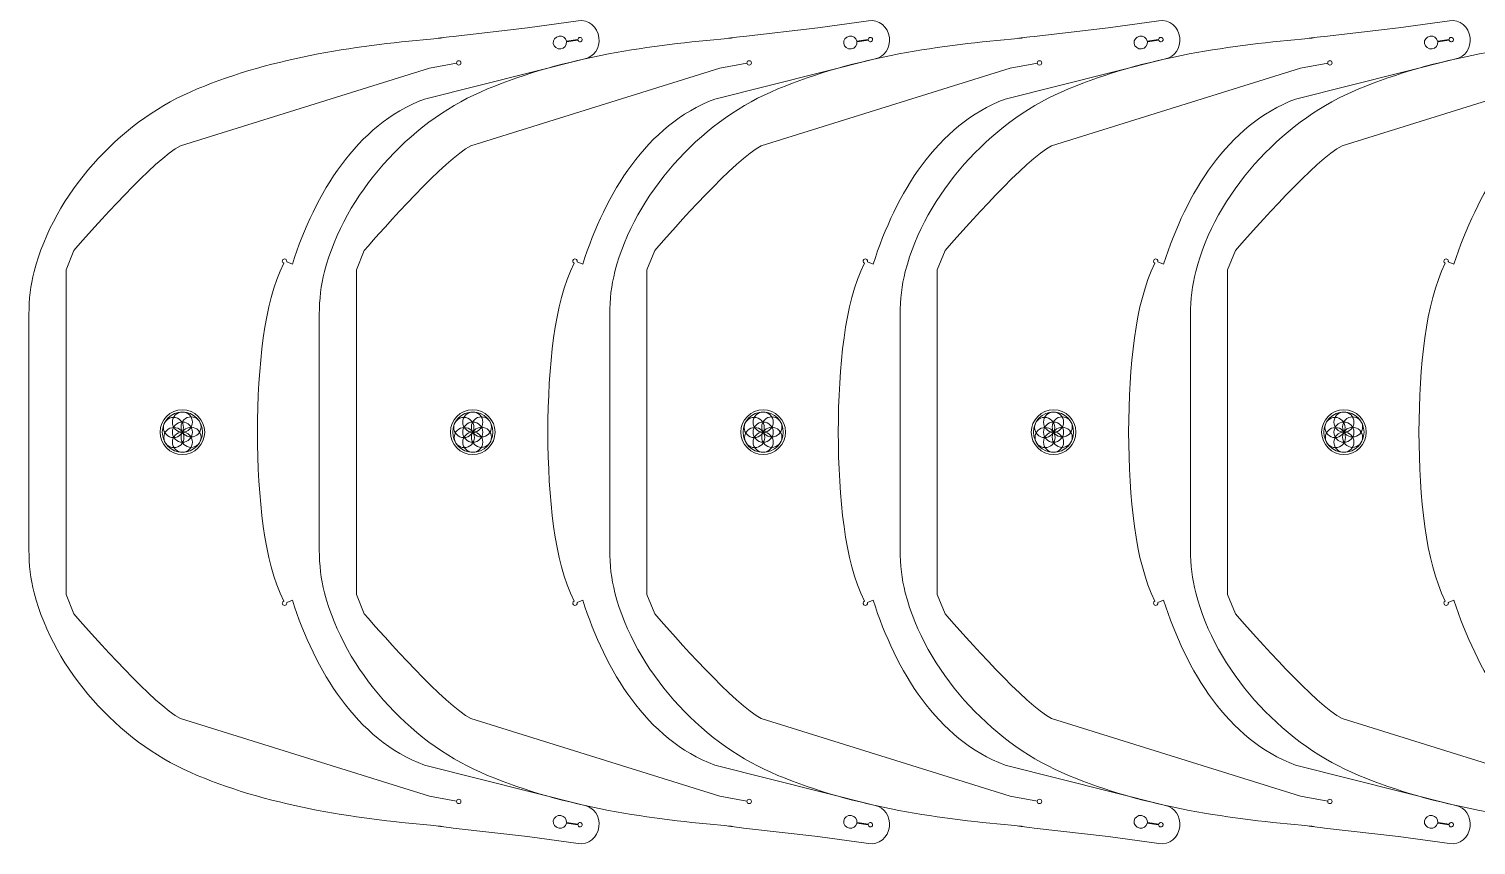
# Model space of a CAD drawing. Header units: millimetres. Extents: x 3608 to 4191, y 4453 to 4821.
# Drawn here: x 3607.9 to 3931.9, y 4452.7 to 4635.2 of the extents above; entities that cross this region are included whole.
import ezdxf

# ---------------------------------------------------------------- set-up
doc = ezdxf.new("R2010")
doc.units = ezdxf.units.MM
doc.header["$MEASUREMENT"] = 0
doc.layers.add('Capa 1', color=7, linetype='Continuous')

msp = doc.modelspace()

# ---------------------------------------------------------------- linework, layer by layer
at = {"layer": 'Capa 1', "color": 7, "lineweight": 9, "true_color": 0xffffff}
for points, knots in [([(3735.53, 4633.27), (3735.26, 4635.67), (3733.16, 4637.37), (3730.87, 4637.03), (3730.87, 4637.03), (3719.51, 4635.49), (3719.51, 4635.49), (3719.51, 4635.49), (3702.91, 4633.55), (3702.91, 4633.55), (3697.41, 4632.85), (3702.39, 4633.48), (3697.8, 4632.89), (3680.95, 4631.53), (3660.87, 4628.53), (3644, 4621.1), (3628.11, 4614.1), (3613.62, 4598.39), (3609.1, 4580.95), (3608.3, 4577.84), (3607.93, 4574.63), (3607.93, 4571.41), (3607.93, 4571.41), (3607.93, 4545.01), (3607.93, 4545.01), (3607.93, 4545.01), (3607.93, 4518.61), (3607.93, 4518.61), (3607.93, 4515.39), (3608.3, 4512.18), (3609.1, 4509.07), (3613.62, 4491.63), (3628.11, 4475.92), (3644, 4468.92), (3660.87, 4461.49), (3680.95, 4458.49), (3697.8, 4457.13), (3702.39, 4456.54), (3697.41, 4457.17), (3702.91, 4456.46), (3702.91, 4456.46), (3719.51, 4454.53), (3719.51, 4454.53), (3719.51, 4454.53), (3730.87, 4452.98), (3730.87, 4452.98), (3733.16, 4452.65), (3735.26, 4454.35), (3735.53, 4456.74)], [0, 0, 0, 0, 1, 1, 1, 2, 2, 2, 3, 3, 3, 4, 4, 4, 5, 5, 5, 6, 6, 6, 7, 7, 7, 8, 8, 8, 9, 9, 9, 10, 10, 10, 11, 11, 11, 12, 12, 12, 13, 13, 13, 14, 14, 14, 15, 15, 15, 16, 16, 16, 16]), ([(3800.53, 4633.27), (3800.26, 4635.67), (3798.16, 4637.37), (3795.87, 4637.03), (3795.87, 4637.03), (3784.51, 4635.49), (3784.51, 4635.49), (3784.51, 4635.49), (3767.91, 4633.55), (3767.91, 4633.55), (3762.41, 4632.85), (3767.39, 4633.48), (3762.8, 4632.89), (3745.95, 4631.53), (3725.87, 4628.53), (3709, 4621.1), (3693.11, 4614.1), (3678.62, 4598.39), (3674.1, 4580.95), (3673.3, 4577.84), (3672.93, 4574.63), (3672.93, 4571.41), (3672.93, 4571.41), (3672.93, 4545.01), (3672.93, 4545.01), (3672.93, 4545.01), (3672.93, 4518.61), (3672.93, 4518.61), (3672.93, 4515.39), (3673.3, 4512.18), (3674.1, 4509.07), (3678.62, 4491.63), (3693.11, 4475.92), (3709, 4468.92), (3725.87, 4461.49), (3745.95, 4458.49), (3762.8, 4457.13), (3767.39, 4456.54), (3762.41, 4457.17), (3767.91, 4456.46), (3767.91, 4456.46), (3784.51, 4454.53), (3784.51, 4454.53), (3784.51, 4454.53), (3795.87, 4452.98), (3795.87, 4452.98), (3798.16, 4452.65), (3800.26, 4454.35), (3800.53, 4456.74)], [0, 0, 0, 0, 1, 1, 1, 2, 2, 2, 3, 3, 3, 4, 4, 4, 5, 5, 5, 6, 6, 6, 7, 7, 7, 8, 8, 8, 9, 9, 9, 10, 10, 10, 11, 11, 11, 12, 12, 12, 13, 13, 13, 14, 14, 14, 15, 15, 15, 16, 16, 16, 16]), ([(3865.53, 4633.27), (3865.26, 4635.67), (3863.16, 4637.37), (3860.87, 4637.03), (3860.87, 4637.03), (3849.51, 4635.49), (3849.51, 4635.49), (3849.51, 4635.49), (3832.91, 4633.55), (3832.91, 4633.55), (3827.41, 4632.85), (3832.39, 4633.48), (3827.8, 4632.89), (3810.95, 4631.53), (3790.87, 4628.53), (3774, 4621.1), (3758.11, 4614.1), (3743.62, 4598.39), (3739.1, 4580.95), (3738.3, 4577.84), (3737.93, 4574.63), (3737.93, 4571.41), (3737.93, 4571.41), (3737.93, 4545.01), (3737.93, 4545.01), (3737.93, 4545.01), (3737.93, 4518.61), (3737.93, 4518.61), (3737.93, 4515.39), (3738.3, 4512.18), (3739.1, 4509.07), (3743.62, 4491.63), (3758.11, 4475.92), (3774, 4468.92), (3790.87, 4461.49), (3810.95, 4458.49), (3827.8, 4457.13), (3832.39, 4456.54), (3827.41, 4457.17), (3832.91, 4456.46), (3832.91, 4456.46), (3849.51, 4454.53), (3849.51, 4454.53), (3849.51, 4454.53), (3860.87, 4452.98), (3860.87, 4452.98), (3863.16, 4452.65), (3865.26, 4454.35), (3865.53, 4456.74)], [0, 0, 0, 0, 1, 1, 1, 2, 2, 2, 3, 3, 3, 4, 4, 4, 5, 5, 5, 6, 6, 6, 7, 7, 7, 8, 8, 8, 9, 9, 9, 10, 10, 10, 11, 11, 11, 12, 12, 12, 13, 13, 13, 14, 14, 14, 15, 15, 15, 16, 16, 16, 16]), ([(3930.53, 4633.27), (3930.26, 4635.67), (3928.16, 4637.37), (3925.87, 4637.03), (3925.87, 4637.03), (3914.51, 4635.49), (3914.51, 4635.49), (3914.51, 4635.49), (3897.91, 4633.55), (3897.91, 4633.55), (3892.41, 4632.85), (3897.39, 4633.48), (3892.8, 4632.89), (3875.95, 4631.53), (3855.87, 4628.53), (3839, 4621.1), (3823.11, 4614.1), (3808.62, 4598.39), (3804.1, 4580.95), (3803.3, 4577.84), (3802.93, 4574.63), (3802.93, 4571.41), (3802.93, 4571.41), (3802.93, 4545.01), (3802.93, 4545.01), (3802.93, 4545.01), (3802.93, 4518.61), (3802.93, 4518.61), (3802.93, 4515.39), (3803.3, 4512.18), (3804.1, 4509.07), (3808.62, 4491.63), (3823.11, 4475.92), (3839, 4468.92), (3855.87, 4461.49), (3875.95, 4458.49), (3892.8, 4457.13), (3897.39, 4456.54), (3892.41, 4457.17), (3897.91, 4456.46), (3897.91, 4456.46), (3914.51, 4454.53), (3914.51, 4454.53), (3914.51, 4454.53), (3925.87, 4452.98), (3925.87, 4452.98), (3928.16, 4452.65), (3930.26, 4454.35), (3930.53, 4456.74)], [0, 0, 0, 0, 1, 1, 1, 2, 2, 2, 3, 3, 3, 4, 4, 4, 5, 5, 5, 6, 6, 6, 7, 7, 7, 8, 8, 8, 9, 9, 9, 10, 10, 10, 11, 11, 11, 12, 12, 12, 13, 13, 13, 14, 14, 14, 15, 15, 15, 16, 16, 16, 16]), ([(3995.53, 4633.27), (3995.26, 4635.67), (3993.16, 4637.37), (3990.87, 4637.03), (3990.87, 4637.03), (3979.51, 4635.49), (3979.51, 4635.49), (3979.51, 4635.49), (3962.91, 4633.55), (3962.91, 4633.55), (3957.41, 4632.85), (3962.39, 4633.48), (3957.8, 4632.89), (3940.95, 4631.53), (3920.87, 4628.53), (3904, 4621.1), (3888.11, 4614.1), (3873.62, 4598.39), (3869.1, 4580.95), (3868.3, 4577.84), (3867.93, 4574.63), (3867.93, 4571.41), (3867.93, 4571.41), (3867.93, 4545.01), (3867.93, 4545.01), (3867.93, 4545.01), (3867.93, 4518.61), (3867.93, 4518.61), (3867.93, 4515.39), (3868.3, 4512.18), (3869.1, 4509.07), (3873.62, 4491.63), (3888.11, 4475.92), (3904, 4468.92), (3920.87, 4461.49), (3940.95, 4458.49), (3957.8, 4457.13), (3962.39, 4456.54), (3957.41, 4457.17), (3962.91, 4456.46), (3962.91, 4456.46), (3979.51, 4454.53), (3979.51, 4454.53), (3979.51, 4454.53), (3990.87, 4452.98), (3990.87, 4452.98), (3993.16, 4452.65), (3995.26, 4454.35), (3995.53, 4456.74)], [0, 0, 0, 0, 1, 1, 1, 2, 2, 2, 3, 3, 3, 4, 4, 4, 5, 5, 5, 6, 6, 6, 7, 7, 7, 8, 8, 8, 9, 9, 9, 10, 10, 10, 11, 11, 11, 12, 12, 12, 13, 13, 13, 14, 14, 14, 15, 15, 15, 16, 16, 16, 16]), ([(3735.53, 4633.27), (3735.77, 4630.98), (3734.37, 4628.87), (3732.36, 4628.51), (3732.36, 4628.51), (3732.36, 4628.51), (3732.36, 4628.51), (3732.36, 4628.51), (3696.44, 4619.52), (3696.44, 4619.52), (3681.11, 4613.63), (3672.08, 4598.51), (3666.89, 4582.61), (3666.89, 4582.61), (3665.63, 4583.09), (3665.63, 4583.09), (3665.64, 4583.14), (3665.65, 4583.2), (3665.65, 4583.25), (3665.65, 4583.53), (3665.43, 4583.75), (3665.15, 4583.75), (3664.88, 4583.75), (3664.65, 4583.53), (3664.65, 4583.25), (3664.65, 4583.05), (3664.77, 4582.87), (3664.95, 4582.79), (3664.95, 4582.79), (3664.95, 4582.79), (3664.95, 4582.79), (3660.46, 4573.72), (3659.2, 4559.94), (3659.07, 4545.01), (3659.07, 4545.01), (3659.07, 4545.01), (3659.07, 4545.01), (3659.2, 4530.07), (3660.46, 4516.3), (3664.95, 4507.22), (3664.95, 4507.22), (3664.95, 4507.22), (3664.95, 4507.22), (3664.77, 4507.15), (3664.65, 4506.97), (3664.65, 4506.77), (3664.65, 4506.49), (3664.88, 4506.27), (3665.15, 4506.27), (3665.43, 4506.27), (3665.65, 4506.49), (3665.65, 4506.77), (3665.65, 4506.82), (3665.64, 4506.88), (3665.63, 4506.93), (3665.63, 4506.93), (3666.89, 4507.41), (3666.89, 4507.41), (3672.08, 4491.51), (3681.11, 4476.39), (3696.44, 4470.5), (3696.44, 4470.5), (3732.36, 4461.51), (3732.36, 4461.51), (3732.36, 4461.51), (3732.36, 4461.51), (3732.36, 4461.51), (3734.37, 4461.15), (3735.77, 4459.04), (3735.53, 4456.74)], [0, 0, 0, 0, 1, 1, 1, 2, 2, 2, 3, 3, 3, 4, 4, 4, 5, 5, 5, 6, 6, 6, 7, 7, 7, 8, 8, 8, 9, 9, 9, 10, 10, 10, 11, 11, 11, 12, 12, 12, 13, 13, 13, 14, 14, 14, 15, 15, 15, 16, 16, 16, 17, 17, 17, 18, 18, 18, 19, 19, 19, 20, 20, 20, 21, 21, 21, 22, 22, 22, 23, 23, 23, 23]), ([(3800.53, 4633.27), (3800.77, 4630.98), (3799.37, 4628.87), (3797.36, 4628.51), (3797.36, 4628.51), (3797.36, 4628.51), (3797.36, 4628.51), (3797.36, 4628.51), (3761.44, 4619.52), (3761.44, 4619.52), (3746.11, 4613.63), (3737.08, 4598.51), (3731.89, 4582.61), (3731.89, 4582.61), (3730.63, 4583.09), (3730.63, 4583.09), (3730.64, 4583.14), (3730.65, 4583.2), (3730.65, 4583.25), (3730.65, 4583.53), (3730.43, 4583.75), (3730.15, 4583.75), (3729.88, 4583.75), (3729.65, 4583.53), (3729.65, 4583.25), (3729.65, 4583.05), (3729.77, 4582.87), (3729.95, 4582.79), (3729.95, 4582.79), (3729.95, 4582.79), (3729.95, 4582.79), (3725.46, 4573.72), (3724.2, 4559.94), (3724.07, 4545.01), (3724.07, 4545.01), (3724.07, 4545.01), (3724.07, 4545.01), (3724.2, 4530.07), (3725.46, 4516.3), (3729.95, 4507.22), (3729.95, 4507.22), (3729.95, 4507.22), (3729.95, 4507.22), (3729.77, 4507.15), (3729.65, 4506.97), (3729.65, 4506.77), (3729.65, 4506.49), (3729.88, 4506.27), (3730.15, 4506.27), (3730.43, 4506.27), (3730.65, 4506.49), (3730.65, 4506.77), (3730.65, 4506.82), (3730.64, 4506.88), (3730.63, 4506.93), (3730.63, 4506.93), (3731.89, 4507.41), (3731.89, 4507.41), (3737.08, 4491.51), (3746.11, 4476.39), (3761.44, 4470.5), (3761.44, 4470.5), (3797.36, 4461.51), (3797.36, 4461.51), (3797.36, 4461.51), (3797.36, 4461.51), (3797.36, 4461.51), (3799.37, 4461.15), (3800.77, 4459.04), (3800.53, 4456.74)], [0, 0, 0, 0, 1, 1, 1, 2, 2, 2, 3, 3, 3, 4, 4, 4, 5, 5, 5, 6, 6, 6, 7, 7, 7, 8, 8, 8, 9, 9, 9, 10, 10, 10, 11, 11, 11, 12, 12, 12, 13, 13, 13, 14, 14, 14, 15, 15, 15, 16, 16, 16, 17, 17, 17, 18, 18, 18, 19, 19, 19, 20, 20, 20, 21, 21, 21, 22, 22, 22, 23, 23, 23, 23]), ([(3730.83, 4632.67), (3730.9, 4632.45), (3731.13, 4632.31), (3731.37, 4632.35), (3731.64, 4632.39), (3731.83, 4632.64), (3731.79, 4632.9), (3731.76, 4633.17), (3731.5, 4633.35), (3731.23, 4633.32), (3730.99, 4633.28), (3730.82, 4633.09), (3730.8, 4632.86), (3730.8, 4632.86), (3730.8, 4632.86), (3730.8, 4632.86), (3730.8, 4632.86), (3728.26, 4632.5), (3728.26, 4632.5), (3728.26, 4632.5), (3728.25, 4632.5), (3728.25, 4632.5), (3728.09, 4633.22), (3727.36, 4633.71), (3726.58, 4633.6), (3725.76, 4633.48), (3725.19, 4632.75), (3725.3, 4631.97), (3725.42, 4631.19), (3726.18, 4630.65), (3727, 4630.76), (3727.79, 4630.87), (3728.35, 4631.56), (3728.28, 4632.31), (3728.28, 4632.31), (3728.29, 4632.31), (3728.29, 4632.31), (3728.29, 4632.31), (3730.83, 4632.67), (3730.83, 4632.67)], [0, 0, 0, 0, 1, 1, 1, 2, 2, 2, 3, 3, 3, 4, 4, 4, 5, 5, 5, 6, 6, 6, 7, 7, 7, 8, 8, 8, 9, 9, 9, 10, 10, 10, 11, 11, 11, 12, 12, 12, 13, 13, 13, 13]), ([(3865.53, 4633.27), (3865.77, 4630.98), (3864.37, 4628.87), (3862.36, 4628.51), (3862.36, 4628.51), (3862.36, 4628.51), (3862.36, 4628.51), (3862.36, 4628.51), (3826.44, 4619.52), (3826.44, 4619.52), (3811.11, 4613.63), (3802.08, 4598.51), (3796.89, 4582.61), (3796.89, 4582.61), (3795.63, 4583.09), (3795.63, 4583.09), (3795.64, 4583.14), (3795.65, 4583.2), (3795.65, 4583.25), (3795.65, 4583.53), (3795.43, 4583.75), (3795.15, 4583.75), (3794.88, 4583.75), (3794.65, 4583.53), (3794.65, 4583.25), (3794.65, 4583.05), (3794.77, 4582.87), (3794.95, 4582.79), (3794.95, 4582.79), (3794.95, 4582.79), (3794.95, 4582.79), (3790.46, 4573.72), (3789.2, 4559.94), (3789.07, 4545.01), (3789.07, 4545.01), (3789.07, 4545.01), (3789.07, 4545.01), (3789.2, 4530.07), (3790.46, 4516.3), (3794.95, 4507.22), (3794.95, 4507.22), (3794.95, 4507.22), (3794.95, 4507.22), (3794.77, 4507.15), (3794.65, 4506.97), (3794.65, 4506.77), (3794.65, 4506.49), (3794.88, 4506.27), (3795.15, 4506.27), (3795.43, 4506.27), (3795.65, 4506.49), (3795.65, 4506.77), (3795.65, 4506.82), (3795.64, 4506.88), (3795.63, 4506.93), (3795.63, 4506.93), (3796.89, 4507.41), (3796.89, 4507.41), (3802.08, 4491.51), (3811.11, 4476.39), (3826.44, 4470.5), (3826.44, 4470.5), (3862.36, 4461.51), (3862.36, 4461.51), (3862.36, 4461.51), (3862.36, 4461.51), (3862.36, 4461.51), (3864.37, 4461.15), (3865.77, 4459.04), (3865.53, 4456.74)], [0, 0, 0, 0, 1, 1, 1, 2, 2, 2, 3, 3, 3, 4, 4, 4, 5, 5, 5, 6, 6, 6, 7, 7, 7, 8, 8, 8, 9, 9, 9, 10, 10, 10, 11, 11, 11, 12, 12, 12, 13, 13, 13, 14, 14, 14, 15, 15, 15, 16, 16, 16, 17, 17, 17, 18, 18, 18, 19, 19, 19, 20, 20, 20, 21, 21, 21, 22, 22, 22, 23, 23, 23, 23]), ([(3795.83, 4632.67), (3795.9, 4632.45), (3796.13, 4632.31), (3796.37, 4632.35), (3796.64, 4632.39), (3796.83, 4632.64), (3796.79, 4632.9), (3796.76, 4633.17), (3796.5, 4633.35), (3796.23, 4633.32), (3795.99, 4633.28), (3795.82, 4633.09), (3795.8, 4632.86), (3795.8, 4632.86), (3795.8, 4632.86), (3795.8, 4632.86), (3795.8, 4632.86), (3793.26, 4632.5), (3793.26, 4632.5), (3793.26, 4632.5), (3793.25, 4632.5), (3793.25, 4632.5), (3793.09, 4633.22), (3792.36, 4633.71), (3791.58, 4633.6), (3790.76, 4633.48), (3790.19, 4632.75), (3790.3, 4631.97), (3790.42, 4631.19), (3791.18, 4630.65), (3792, 4630.76), (3792.79, 4630.87), (3793.35, 4631.56), (3793.28, 4632.31), (3793.28, 4632.31), (3793.29, 4632.31), (3793.29, 4632.31), (3793.29, 4632.31), (3795.83, 4632.67), (3795.83, 4632.67)], [0, 0, 0, 0, 1, 1, 1, 2, 2, 2, 3, 3, 3, 4, 4, 4, 5, 5, 5, 6, 6, 6, 7, 7, 7, 8, 8, 8, 9, 9, 9, 10, 10, 10, 11, 11, 11, 12, 12, 12, 13, 13, 13, 13]), ([(3930.53, 4633.27), (3930.77, 4630.98), (3929.37, 4628.87), (3927.36, 4628.51), (3927.36, 4628.51), (3927.36, 4628.51), (3927.36, 4628.51), (3927.36, 4628.51), (3891.44, 4619.52), (3891.44, 4619.52), (3876.11, 4613.63), (3867.08, 4598.51), (3861.89, 4582.61), (3861.89, 4582.61), (3860.63, 4583.09), (3860.63, 4583.09), (3860.64, 4583.14), (3860.65, 4583.2), (3860.65, 4583.25), (3860.65, 4583.53), (3860.43, 4583.75), (3860.15, 4583.75), (3859.88, 4583.75), (3859.65, 4583.53), (3859.65, 4583.25), (3859.65, 4583.05), (3859.77, 4582.87), (3859.95, 4582.79), (3859.95, 4582.79), (3859.95, 4582.79), (3859.95, 4582.79), (3855.46, 4573.72), (3854.2, 4559.94), (3854.07, 4545.01), (3854.07, 4545.01), (3854.07, 4545.01), (3854.07, 4545.01), (3854.2, 4530.07), (3855.46, 4516.3), (3859.95, 4507.22), (3859.95, 4507.22), (3859.95, 4507.22), (3859.95, 4507.22), (3859.77, 4507.15), (3859.65, 4506.97), (3859.65, 4506.77), (3859.65, 4506.49), (3859.88, 4506.27), (3860.15, 4506.27), (3860.43, 4506.27), (3860.65, 4506.49), (3860.65, 4506.77), (3860.65, 4506.82), (3860.64, 4506.88), (3860.63, 4506.93), (3860.63, 4506.93), (3861.89, 4507.41), (3861.89, 4507.41), (3867.08, 4491.51), (3876.11, 4476.39), (3891.44, 4470.5), (3891.44, 4470.5), (3927.36, 4461.51), (3927.36, 4461.51), (3927.36, 4461.51), (3927.36, 4461.51), (3927.36, 4461.51), (3929.37, 4461.15), (3930.77, 4459.04), (3930.53, 4456.74)], [0, 0, 0, 0, 1, 1, 1, 2, 2, 2, 3, 3, 3, 4, 4, 4, 5, 5, 5, 6, 6, 6, 7, 7, 7, 8, 8, 8, 9, 9, 9, 10, 10, 10, 11, 11, 11, 12, 12, 12, 13, 13, 13, 14, 14, 14, 15, 15, 15, 16, 16, 16, 17, 17, 17, 18, 18, 18, 19, 19, 19, 20, 20, 20, 21, 21, 21, 22, 22, 22, 23, 23, 23, 23]), ([(3860.83, 4632.67), (3860.9, 4632.45), (3861.13, 4632.31), (3861.37, 4632.35), (3861.64, 4632.39), (3861.83, 4632.64), (3861.79, 4632.9), (3861.76, 4633.17), (3861.5, 4633.35), (3861.23, 4633.32), (3860.99, 4633.28), (3860.82, 4633.09), (3860.8, 4632.86), (3860.8, 4632.86), (3860.8, 4632.86), (3860.8, 4632.86), (3860.8, 4632.86), (3858.26, 4632.5), (3858.26, 4632.5), (3858.26, 4632.5), (3858.25, 4632.5), (3858.25, 4632.5), (3858.09, 4633.22), (3857.36, 4633.71), (3856.58, 4633.6), (3855.76, 4633.48), (3855.19, 4632.75), (3855.3, 4631.97), (3855.42, 4631.19), (3856.18, 4630.65), (3857, 4630.76), (3857.79, 4630.87), (3858.35, 4631.56), (3858.28, 4632.31), (3858.28, 4632.31), (3858.29, 4632.31), (3858.29, 4632.31), (3858.29, 4632.31), (3860.83, 4632.67), (3860.83, 4632.67)], [0, 0, 0, 0, 1, 1, 1, 2, 2, 2, 3, 3, 3, 4, 4, 4, 5, 5, 5, 6, 6, 6, 7, 7, 7, 8, 8, 8, 9, 9, 9, 10, 10, 10, 11, 11, 11, 12, 12, 12, 13, 13, 13, 13]), ([(3995.53, 4633.27), (3995.77, 4630.98), (3994.37, 4628.87), (3992.36, 4628.51), (3992.36, 4628.51), (3992.36, 4628.51), (3992.36, 4628.51), (3992.36, 4628.51), (3956.44, 4619.52), (3956.44, 4619.52), (3941.11, 4613.63), (3932.08, 4598.51), (3926.89, 4582.61), (3926.89, 4582.61), (3925.63, 4583.09), (3925.63, 4583.09), (3925.64, 4583.14), (3925.65, 4583.2), (3925.65, 4583.25), (3925.65, 4583.53), (3925.43, 4583.75), (3925.15, 4583.75), (3924.88, 4583.75), (3924.65, 4583.53), (3924.65, 4583.25), (3924.65, 4583.05), (3924.77, 4582.87), (3924.95, 4582.79), (3924.95, 4582.79), (3924.95, 4582.79), (3924.95, 4582.79), (3920.46, 4573.72), (3919.2, 4559.94), (3919.07, 4545.01), (3919.07, 4545.01), (3919.07, 4545.01), (3919.07, 4545.01), (3919.2, 4530.07), (3920.46, 4516.3), (3924.95, 4507.22), (3924.95, 4507.22), (3924.95, 4507.22), (3924.95, 4507.22), (3924.77, 4507.15), (3924.65, 4506.97), (3924.65, 4506.77), (3924.65, 4506.49), (3924.88, 4506.27), (3925.15, 4506.27), (3925.43, 4506.27), (3925.65, 4506.49), (3925.65, 4506.77), (3925.65, 4506.82), (3925.64, 4506.88), (3925.63, 4506.93), (3925.63, 4506.93), (3926.89, 4507.41), (3926.89, 4507.41), (3932.08, 4491.51), (3941.11, 4476.39), (3956.44, 4470.5), (3956.44, 4470.5), (3992.36, 4461.51), (3992.36, 4461.51), (3992.36, 4461.51), (3992.36, 4461.51), (3992.36, 4461.51), (3994.37, 4461.15), (3995.77, 4459.04), (3995.53, 4456.74)], [0, 0, 0, 0, 1, 1, 1, 2, 2, 2, 3, 3, 3, 4, 4, 4, 5, 5, 5, 6, 6, 6, 7, 7, 7, 8, 8, 8, 9, 9, 9, 10, 10, 10, 11, 11, 11, 12, 12, 12, 13, 13, 13, 14, 14, 14, 15, 15, 15, 16, 16, 16, 17, 17, 17, 18, 18, 18, 19, 19, 19, 20, 20, 20, 21, 21, 21, 22, 22, 22, 23, 23, 23, 23]), ([(3925.83, 4632.67), (3925.9, 4632.45), (3926.13, 4632.31), (3926.37, 4632.35), (3926.64, 4632.39), (3926.83, 4632.64), (3926.79, 4632.9), (3926.76, 4633.17), (3926.5, 4633.35), (3926.23, 4633.32), (3925.99, 4633.28), (3925.82, 4633.09), (3925.8, 4632.86), (3925.8, 4632.86), (3925.8, 4632.86), (3925.8, 4632.86), (3925.8, 4632.86), (3923.26, 4632.5), (3923.26, 4632.5), (3923.26, 4632.5), (3923.25, 4632.5), (3923.25, 4632.5), (3923.09, 4633.22), (3922.36, 4633.71), (3921.58, 4633.6), (3920.76, 4633.48), (3920.19, 4632.75), (3920.3, 4631.97), (3920.42, 4631.19), (3921.18, 4630.65), (3922, 4630.76), (3922.79, 4630.87), (3923.35, 4631.56), (3923.28, 4632.31), (3923.28, 4632.31), (3923.29, 4632.31), (3923.29, 4632.31), (3923.29, 4632.31), (3925.83, 4632.67), (3925.83, 4632.67)], [0, 0, 0, 0, 1, 1, 1, 2, 2, 2, 3, 3, 3, 4, 4, 4, 5, 5, 5, 6, 6, 6, 7, 7, 7, 8, 8, 8, 9, 9, 9, 10, 10, 10, 11, 11, 11, 12, 12, 12, 13, 13, 13, 13]), ([(3704.14, 4628.11), (3704.42, 4628.11), (3704.64, 4627.89), (3704.64, 4627.61), (3704.64, 4627.34), (3704.42, 4627.11), (3704.14, 4627.11), (3703.86, 4627.11), (3703.64, 4627.34), (3703.64, 4627.61), (3703.64, 4627.89), (3703.86, 4628.11), (3704.14, 4628.11)], [0, 0, 0, 0, 1, 1, 1, 2, 2, 2, 3, 3, 3, 4, 4, 4, 4]), ([(3769.14, 4628.11), (3769.42, 4628.11), (3769.64, 4627.89), (3769.64, 4627.61), (3769.64, 4627.34), (3769.42, 4627.11), (3769.14, 4627.11), (3768.86, 4627.11), (3768.64, 4627.34), (3768.64, 4627.61), (3768.64, 4627.89), (3768.86, 4628.11), (3769.14, 4628.11)], [0, 0, 0, 0, 1, 1, 1, 2, 2, 2, 3, 3, 3, 4, 4, 4, 4]), ([(3834.14, 4628.11), (3834.42, 4628.11), (3834.64, 4627.89), (3834.64, 4627.61), (3834.64, 4627.34), (3834.42, 4627.11), (3834.14, 4627.11), (3833.86, 4627.11), (3833.64, 4627.34), (3833.64, 4627.61), (3833.64, 4627.89), (3833.86, 4628.11), (3834.14, 4628.11)], [0, 0, 0, 0, 1, 1, 1, 2, 2, 2, 3, 3, 3, 4, 4, 4, 4]), ([(3899.14, 4628.11), (3899.42, 4628.11), (3899.64, 4627.89), (3899.64, 4627.61), (3899.64, 4627.34), (3899.42, 4627.11), (3899.14, 4627.11), (3898.86, 4627.11), (3898.64, 4627.34), (3898.64, 4627.61), (3898.64, 4627.89), (3898.86, 4628.11), (3899.14, 4628.11)], [0, 0, 0, 0, 1, 1, 1, 2, 2, 2, 3, 3, 3, 4, 4, 4, 4]), ([(3704.14, 4461.91), (3704.42, 4461.91), (3704.64, 4462.13), (3704.64, 4462.41), (3704.64, 4462.68), (3704.42, 4462.91), (3704.14, 4462.91), (3703.86, 4462.91), (3703.64, 4462.68), (3703.64, 4462.41), (3703.64, 4462.13), (3703.86, 4461.91), (3704.14, 4461.91)], [0, 0, 0, 0, 1, 1, 1, 2, 2, 2, 3, 3, 3, 4, 4, 4, 4]), ([(3769.14, 4461.91), (3769.42, 4461.91), (3769.64, 4462.13), (3769.64, 4462.41), (3769.64, 4462.68), (3769.42, 4462.91), (3769.14, 4462.91), (3768.86, 4462.91), (3768.64, 4462.68), (3768.64, 4462.41), (3768.64, 4462.13), (3768.86, 4461.91), (3769.14, 4461.91)], [0, 0, 0, 0, 1, 1, 1, 2, 2, 2, 3, 3, 3, 4, 4, 4, 4]), ([(3834.14, 4461.91), (3834.42, 4461.91), (3834.64, 4462.13), (3834.64, 4462.41), (3834.64, 4462.68), (3834.42, 4462.91), (3834.14, 4462.91), (3833.86, 4462.91), (3833.64, 4462.68), (3833.64, 4462.41), (3833.64, 4462.13), (3833.86, 4461.91), (3834.14, 4461.91)], [0, 0, 0, 0, 1, 1, 1, 2, 2, 2, 3, 3, 3, 4, 4, 4, 4]), ([(3899.14, 4461.91), (3899.42, 4461.91), (3899.64, 4462.13), (3899.64, 4462.41), (3899.64, 4462.68), (3899.42, 4462.91), (3899.14, 4462.91), (3898.86, 4462.91), (3898.64, 4462.68), (3898.64, 4462.41), (3898.64, 4462.13), (3898.86, 4461.91), (3899.14, 4461.91)], [0, 0, 0, 0, 1, 1, 1, 2, 2, 2, 3, 3, 3, 4, 4, 4, 4]), ([(3730.83, 4457.35), (3730.9, 4457.57), (3731.13, 4457.71), (3731.37, 4457.67), (3731.64, 4457.63), (3731.83, 4457.38), (3731.79, 4457.12), (3731.76, 4456.85), (3731.5, 4456.66), (3731.23, 4456.7), (3730.99, 4456.74), (3730.82, 4456.93), (3730.8, 4457.16), (3730.8, 4457.16), (3730.8, 4457.16), (3730.8, 4457.16), (3730.8, 4457.16), (3728.26, 4457.52), (3728.26, 4457.52), (3728.26, 4457.52), (3728.25, 4457.52), (3728.25, 4457.52), (3728.09, 4456.8), (3727.36, 4456.31), (3726.58, 4456.42), (3725.76, 4456.54), (3725.19, 4457.27), (3725.3, 4458.05), (3725.42, 4458.83), (3726.18, 4459.37), (3727, 4459.26), (3727.79, 4459.14), (3728.35, 4458.46), (3728.28, 4457.71), (3728.28, 4457.71), (3728.29, 4457.71), (3728.29, 4457.71), (3728.29, 4457.71), (3730.83, 4457.35), (3730.83, 4457.35)], [0, 0, 0, 0, 1, 1, 1, 2, 2, 2, 3, 3, 3, 4, 4, 4, 5, 5, 5, 6, 6, 6, 7, 7, 7, 8, 8, 8, 9, 9, 9, 10, 10, 10, 11, 11, 11, 12, 12, 12, 13, 13, 13, 13]), ([(3795.83, 4457.35), (3795.9, 4457.57), (3796.13, 4457.71), (3796.37, 4457.67), (3796.64, 4457.63), (3796.83, 4457.38), (3796.79, 4457.12), (3796.76, 4456.85), (3796.5, 4456.66), (3796.23, 4456.7), (3795.99, 4456.74), (3795.82, 4456.93), (3795.8, 4457.16), (3795.8, 4457.16), (3795.8, 4457.16), (3795.8, 4457.16), (3795.8, 4457.16), (3793.26, 4457.52), (3793.26, 4457.52), (3793.26, 4457.52), (3793.25, 4457.52), (3793.25, 4457.52), (3793.09, 4456.8), (3792.36, 4456.31), (3791.58, 4456.42), (3790.76, 4456.54), (3790.19, 4457.27), (3790.3, 4458.05), (3790.42, 4458.83), (3791.18, 4459.37), (3792, 4459.26), (3792.79, 4459.14), (3793.35, 4458.46), (3793.28, 4457.71), (3793.28, 4457.71), (3793.29, 4457.71), (3793.29, 4457.71), (3793.29, 4457.71), (3795.83, 4457.35), (3795.83, 4457.35)], [0, 0, 0, 0, 1, 1, 1, 2, 2, 2, 3, 3, 3, 4, 4, 4, 5, 5, 5, 6, 6, 6, 7, 7, 7, 8, 8, 8, 9, 9, 9, 10, 10, 10, 11, 11, 11, 12, 12, 12, 13, 13, 13, 13]), ([(3860.83, 4457.35), (3860.9, 4457.57), (3861.13, 4457.71), (3861.37, 4457.67), (3861.64, 4457.63), (3861.83, 4457.38), (3861.79, 4457.12), (3861.76, 4456.85), (3861.5, 4456.66), (3861.23, 4456.7), (3860.99, 4456.74), (3860.82, 4456.93), (3860.8, 4457.16), (3860.8, 4457.16), (3860.8, 4457.16), (3860.8, 4457.16), (3860.8, 4457.16), (3858.26, 4457.52), (3858.26, 4457.52), (3858.26, 4457.52), (3858.25, 4457.52), (3858.25, 4457.52), (3858.09, 4456.8), (3857.36, 4456.31), (3856.58, 4456.42), (3855.76, 4456.54), (3855.19, 4457.27), (3855.3, 4458.05), (3855.42, 4458.83), (3856.18, 4459.37), (3857, 4459.26), (3857.79, 4459.14), (3858.35, 4458.46), (3858.28, 4457.71), (3858.28, 4457.71), (3858.29, 4457.71), (3858.29, 4457.71), (3858.29, 4457.71), (3860.83, 4457.35), (3860.83, 4457.35)], [0, 0, 0, 0, 1, 1, 1, 2, 2, 2, 3, 3, 3, 4, 4, 4, 5, 5, 5, 6, 6, 6, 7, 7, 7, 8, 8, 8, 9, 9, 9, 10, 10, 10, 11, 11, 11, 12, 12, 12, 13, 13, 13, 13]), ([(3925.83, 4457.35), (3925.9, 4457.57), (3926.13, 4457.71), (3926.37, 4457.67), (3926.64, 4457.63), (3926.83, 4457.38), (3926.79, 4457.12), (3926.76, 4456.85), (3926.5, 4456.66), (3926.23, 4456.7), (3925.99, 4456.74), (3925.82, 4456.93), (3925.8, 4457.16), (3925.8, 4457.16), (3925.8, 4457.16), (3925.8, 4457.16), (3925.8, 4457.16), (3923.26, 4457.52), (3923.26, 4457.52), (3923.26, 4457.52), (3923.25, 4457.52), (3923.25, 4457.52), (3923.09, 4456.8), (3922.36, 4456.31), (3921.58, 4456.42), (3920.76, 4456.54), (3920.19, 4457.27), (3920.3, 4458.05), (3920.42, 4458.83), (3921.18, 4459.37), (3922, 4459.26), (3922.79, 4459.14), (3923.35, 4458.46), (3923.28, 4457.71), (3923.28, 4457.71), (3923.29, 4457.71), (3923.29, 4457.71), (3923.29, 4457.71), (3925.83, 4457.35), (3925.83, 4457.35)], [0, 0, 0, 0, 1, 1, 1, 2, 2, 2, 3, 3, 3, 4, 4, 4, 5, 5, 5, 6, 6, 6, 7, 7, 7, 8, 8, 8, 9, 9, 9, 10, 10, 10, 11, 11, 11, 12, 12, 12, 13, 13, 13, 13])]:
    msp.add_open_spline(points, degree=3, knots=knots, dxfattribs=at)
at = {"layer": 'Capa 1', "color": 9, "lineweight": 9, "true_color": 0xc8c8c8}
for points in [[(3703.65, 4627.52), (3703.65, 4627.52), (3697.59, 4626.43), (3697.59, 4626.43), (3697.59, 4626.43), (3641.85, 4609.09), (3641.85, 4609.09), (3636.1, 4606.13), (3622.25, 4590.53), (3618, 4585.66), (3618, 4585.66), (3616.24, 4581.34), (3616.24, 4581.34), (3616.24, 4581.34), (3616.24, 4544.93), (3616.24, 4544.93), (3616.24, 4544.93), (3616.24, 4545.09), (3616.24, 4545.09), (3616.24, 4545.09), (3616.24, 4508.68), (3616.24, 4508.68), (3616.24, 4508.68), (3618, 4504.36), (3618, 4504.36), (3622.25, 4499.49), (3636.1, 4483.88), (3641.85, 4480.93), (3641.85, 4480.93), (3697.59, 4463.59), (3697.59, 4463.59), (3697.59, 4463.59), (3703.65, 4462.5), (3703.65, 4462.5)], [(3768.65, 4627.52), (3768.65, 4627.52), (3762.59, 4626.43), (3762.59, 4626.43), (3762.59, 4626.43), (3706.85, 4609.09), (3706.85, 4609.09), (3701.1, 4606.13), (3687.25, 4590.53), (3683, 4585.66), (3683, 4585.66), (3681.24, 4581.34), (3681.24, 4581.34), (3681.24, 4581.34), (3681.24, 4544.93), (3681.24, 4544.93), (3681.24, 4544.93), (3681.24, 4545.09), (3681.24, 4545.09), (3681.24, 4545.09), (3681.24, 4508.68), (3681.24, 4508.68), (3681.24, 4508.68), (3683, 4504.36), (3683, 4504.36), (3687.25, 4499.49), (3701.1, 4483.88), (3706.85, 4480.93), (3706.85, 4480.93), (3762.59, 4463.59), (3762.59, 4463.59), (3762.59, 4463.59), (3768.65, 4462.5), (3768.65, 4462.5)], [(3833.65, 4627.52), (3833.65, 4627.52), (3827.59, 4626.43), (3827.59, 4626.43), (3827.59, 4626.43), (3771.85, 4609.09), (3771.85, 4609.09), (3766.1, 4606.13), (3752.25, 4590.53), (3748, 4585.66), (3748, 4585.66), (3746.24, 4581.34), (3746.24, 4581.34), (3746.24, 4581.34), (3746.24, 4544.93), (3746.24, 4544.93), (3746.24, 4544.93), (3746.24, 4545.09), (3746.24, 4545.09), (3746.24, 4545.09), (3746.24, 4508.68), (3746.24, 4508.68), (3746.24, 4508.68), (3748, 4504.36), (3748, 4504.36), (3752.25, 4499.49), (3766.1, 4483.88), (3771.85, 4480.93), (3771.85, 4480.93), (3827.59, 4463.59), (3827.59, 4463.59), (3827.59, 4463.59), (3833.65, 4462.5), (3833.65, 4462.5)], [(3898.65, 4627.52), (3898.65, 4627.52), (3892.59, 4626.43), (3892.59, 4626.43), (3892.59, 4626.43), (3836.85, 4609.09), (3836.85, 4609.09), (3831.1, 4606.13), (3817.25, 4590.53), (3813, 4585.66), (3813, 4585.66), (3811.24, 4581.34), (3811.24, 4581.34), (3811.24, 4581.34), (3811.24, 4544.93), (3811.24, 4544.93), (3811.24, 4544.93), (3811.24, 4545.09), (3811.24, 4545.09), (3811.24, 4545.09), (3811.24, 4508.68), (3811.24, 4508.68), (3811.24, 4508.68), (3813, 4504.36), (3813, 4504.36), (3817.25, 4499.49), (3831.1, 4483.88), (3836.85, 4480.93), (3836.85, 4480.93), (3892.59, 4463.59), (3892.59, 4463.59), (3892.59, 4463.59), (3898.65, 4462.5), (3898.65, 4462.5)], [(3963.65, 4627.52), (3963.65, 4627.52), (3957.59, 4626.43), (3957.59, 4626.43), (3957.59, 4626.43), (3901.85, 4609.09), (3901.85, 4609.09), (3896.1, 4606.13), (3882.25, 4590.53), (3878, 4585.66), (3878, 4585.66), (3876.24, 4581.34), (3876.24, 4581.34), (3876.24, 4581.34), (3876.24, 4544.93), (3876.24, 4544.93), (3876.24, 4544.93), (3876.24, 4545.09), (3876.24, 4545.09), (3876.24, 4545.09), (3876.24, 4508.68), (3876.24, 4508.68), (3876.24, 4508.68), (3878, 4504.36), (3878, 4504.36), (3882.25, 4499.49), (3896.1, 4483.88), (3901.85, 4480.93), (3901.85, 4480.93), (3957.59, 4463.59), (3957.59, 4463.59), (3957.59, 4463.59), (3963.65, 4462.5), (3963.65, 4462.5)]]:
    msp.add_open_spline(points, degree=3, knots=[0, 0, 0, 0, 1, 1, 1, 2, 2, 2, 3, 3, 3, 4, 4, 4, 5, 5, 5, 6, 6, 6, 7, 7, 7, 8, 8, 8, 9, 9, 9, 10, 10, 10, 11, 11, 11, 11], dxfattribs=at)
at = {"layer": 'Capa 1', "color": 1, "lineweight": 9, "true_color": 0xff0000}
for points in [[(3642.28, 4550.01), (3645.04, 4550.01), (3647.28, 4547.77), (3647.28, 4545.01), (3647.28, 4542.25), (3645.04, 4540.01), (3642.28, 4540.01), (3639.52, 4540.01), (3637.28, 4542.25), (3637.28, 4545.01), (3637.28, 4547.77), (3639.52, 4550.01), (3642.28, 4550.01)], [(3642.28, 4549.51), (3644.76, 4549.51), (3646.78, 4547.5), (3646.78, 4545.01), (3646.78, 4542.53), (3644.76, 4540.51), (3642.28, 4540.51), (3639.79, 4540.51), (3637.78, 4542.53), (3637.78, 4545.01), (3637.78, 4547.5), (3639.79, 4549.51), (3642.28, 4549.51)], [(3640.28, 4548.3), (3641.52, 4548.3), (3642.53, 4547.29), (3642.53, 4546.05), (3642.53, 4544.81), (3641.52, 4543.8), (3640.28, 4543.8), (3639.03, 4543.8), (3638.03, 4544.81), (3638.03, 4546.05), (3638.03, 4547.29), (3639.03, 4548.3), (3640.28, 4548.3)], [(3642.28, 4549.51), (3643.52, 4549.51), (3644.53, 4548.5), (3644.53, 4547.26), (3644.53, 4546.02), (3643.52, 4545.01), (3642.28, 4545.01), (3641.04, 4545.01), (3640.03, 4546.02), (3640.03, 4547.26), (3640.03, 4548.5), (3641.04, 4549.51), (3642.28, 4549.51)], [(3644.22, 4548.43), (3645.47, 4548.43), (3646.47, 4547.43), (3646.47, 4546.18), (3646.47, 4544.94), (3645.47, 4543.93), (3644.22, 4543.93), (3642.98, 4543.93), (3641.97, 4544.94), (3641.97, 4546.18), (3641.97, 4547.43), (3642.98, 4548.43), (3644.22, 4548.43)], [(3707.28, 4550.01), (3710.04, 4550.01), (3712.28, 4547.77), (3712.28, 4545.01), (3712.28, 4542.25), (3710.04, 4540.01), (3707.28, 4540.01), (3704.52, 4540.01), (3702.28, 4542.25), (3702.28, 4545.01), (3702.28, 4547.77), (3704.52, 4550.01), (3707.28, 4550.01)], [(3707.28, 4549.51), (3709.76, 4549.51), (3711.78, 4547.5), (3711.78, 4545.01), (3711.78, 4542.53), (3709.76, 4540.51), (3707.28, 4540.51), (3704.79, 4540.51), (3702.78, 4542.53), (3702.78, 4545.01), (3702.78, 4547.5), (3704.79, 4549.51), (3707.28, 4549.51)], [(3705.28, 4548.3), (3706.52, 4548.3), (3707.53, 4547.29), (3707.53, 4546.05), (3707.53, 4544.81), (3706.52, 4543.8), (3705.28, 4543.8), (3704.03, 4543.8), (3703.03, 4544.81), (3703.03, 4546.05), (3703.03, 4547.29), (3704.03, 4548.3), (3705.28, 4548.3)], [(3707.28, 4549.51), (3708.52, 4549.51), (3709.53, 4548.5), (3709.53, 4547.26), (3709.53, 4546.02), (3708.52, 4545.01), (3707.28, 4545.01), (3706.04, 4545.01), (3705.03, 4546.02), (3705.03, 4547.26), (3705.03, 4548.5), (3706.04, 4549.51), (3707.28, 4549.51)], [(3709.22, 4548.43), (3710.47, 4548.43), (3711.47, 4547.43), (3711.47, 4546.18), (3711.47, 4544.94), (3710.47, 4543.93), (3709.22, 4543.93), (3707.98, 4543.93), (3706.97, 4544.94), (3706.97, 4546.18), (3706.97, 4547.43), (3707.98, 4548.43), (3709.22, 4548.43)], [(3772.28, 4550.01), (3775.04, 4550.01), (3777.28, 4547.77), (3777.28, 4545.01), (3777.28, 4542.25), (3775.04, 4540.01), (3772.28, 4540.01), (3769.52, 4540.01), (3767.28, 4542.25), (3767.28, 4545.01), (3767.28, 4547.77), (3769.52, 4550.01), (3772.28, 4550.01)], [(3772.28, 4549.51), (3774.76, 4549.51), (3776.78, 4547.5), (3776.78, 4545.01), (3776.78, 4542.53), (3774.76, 4540.51), (3772.28, 4540.51), (3769.79, 4540.51), (3767.78, 4542.53), (3767.78, 4545.01), (3767.78, 4547.5), (3769.79, 4549.51), (3772.28, 4549.51)], [(3770.28, 4548.3), (3771.52, 4548.3), (3772.53, 4547.29), (3772.53, 4546.05), (3772.53, 4544.81), (3771.52, 4543.8), (3770.28, 4543.8), (3769.03, 4543.8), (3768.03, 4544.81), (3768.03, 4546.05), (3768.03, 4547.29), (3769.03, 4548.3), (3770.28, 4548.3)], [(3772.28, 4549.51), (3773.52, 4549.51), (3774.53, 4548.5), (3774.53, 4547.26), (3774.53, 4546.02), (3773.52, 4545.01), (3772.28, 4545.01), (3771.04, 4545.01), (3770.03, 4546.02), (3770.03, 4547.26), (3770.03, 4548.5), (3771.04, 4549.51), (3772.28, 4549.51)], [(3774.22, 4548.43), (3775.47, 4548.43), (3776.47, 4547.43), (3776.47, 4546.18), (3776.47, 4544.94), (3775.47, 4543.93), (3774.22, 4543.93), (3772.98, 4543.93), (3771.97, 4544.94), (3771.97, 4546.18), (3771.97, 4547.43), (3772.98, 4548.43), (3774.22, 4548.43)], [(3837.28, 4550.01), (3840.04, 4550.01), (3842.28, 4547.77), (3842.28, 4545.01), (3842.28, 4542.25), (3840.04, 4540.01), (3837.28, 4540.01), (3834.52, 4540.01), (3832.28, 4542.25), (3832.28, 4545.01), (3832.28, 4547.77), (3834.52, 4550.01), (3837.28, 4550.01)], [(3837.28, 4549.51), (3839.76, 4549.51), (3841.78, 4547.5), (3841.78, 4545.01), (3841.78, 4542.53), (3839.76, 4540.51), (3837.28, 4540.51), (3834.79, 4540.51), (3832.78, 4542.53), (3832.78, 4545.01), (3832.78, 4547.5), (3834.79, 4549.51), (3837.28, 4549.51)], [(3835.28, 4548.3), (3836.52, 4548.3), (3837.53, 4547.29), (3837.53, 4546.05), (3837.53, 4544.81), (3836.52, 4543.8), (3835.28, 4543.8), (3834.03, 4543.8), (3833.03, 4544.81), (3833.03, 4546.05), (3833.03, 4547.29), (3834.03, 4548.3), (3835.28, 4548.3)], [(3837.28, 4549.51), (3838.52, 4549.51), (3839.53, 4548.5), (3839.53, 4547.26), (3839.53, 4546.02), (3838.52, 4545.01), (3837.28, 4545.01), (3836.04, 4545.01), (3835.03, 4546.02), (3835.03, 4547.26), (3835.03, 4548.5), (3836.04, 4549.51), (3837.28, 4549.51)], [(3839.22, 4548.43), (3840.47, 4548.43), (3841.47, 4547.43), (3841.47, 4546.18), (3841.47, 4544.94), (3840.47, 4543.93), (3839.22, 4543.93), (3837.98, 4543.93), (3836.97, 4544.94), (3836.97, 4546.18), (3836.97, 4547.43), (3837.98, 4548.43), (3839.22, 4548.43)], [(3902.28, 4550.01), (3905.04, 4550.01), (3907.28, 4547.77), (3907.28, 4545.01), (3907.28, 4542.25), (3905.04, 4540.01), (3902.28, 4540.01), (3899.52, 4540.01), (3897.28, 4542.25), (3897.28, 4545.01), (3897.28, 4547.77), (3899.52, 4550.01), (3902.28, 4550.01)], [(3902.28, 4549.51), (3904.76, 4549.51), (3906.78, 4547.5), (3906.78, 4545.01), (3906.78, 4542.53), (3904.76, 4540.51), (3902.28, 4540.51), (3899.79, 4540.51), (3897.78, 4542.53), (3897.78, 4545.01), (3897.78, 4547.5), (3899.79, 4549.51), (3902.28, 4549.51)], [(3900.28, 4548.3), (3901.52, 4548.3), (3902.53, 4547.29), (3902.53, 4546.05), (3902.53, 4544.81), (3901.52, 4543.8), (3900.28, 4543.8), (3899.03, 4543.8), (3898.03, 4544.81), (3898.03, 4546.05), (3898.03, 4547.29), (3899.03, 4548.3), (3900.28, 4548.3)], [(3902.28, 4549.51), (3903.52, 4549.51), (3904.53, 4548.5), (3904.53, 4547.26), (3904.53, 4546.02), (3903.52, 4545.01), (3902.28, 4545.01), (3901.04, 4545.01), (3900.03, 4546.02), (3900.03, 4547.26), (3900.03, 4548.5), (3901.04, 4549.51), (3902.28, 4549.51)], [(3904.22, 4548.43), (3905.47, 4548.43), (3906.47, 4547.43), (3906.47, 4546.18), (3906.47, 4544.94), (3905.47, 4543.93), (3904.22, 4543.93), (3902.98, 4543.93), (3901.97, 4544.94), (3901.97, 4546.18), (3901.97, 4547.43), (3902.98, 4548.43), (3904.22, 4548.43)], [(3638.13, 4543.8), (3638.13, 4545.05), (3639.14, 4546.05), (3640.38, 4546.05), (3641.62, 4546.05), (3642.63, 4545.05), (3642.63, 4543.8), (3642.63, 4542.56), (3641.62, 4541.55), (3640.38, 4541.55), (3639.14, 4541.55), (3638.13, 4542.56), (3638.13, 4543.8)], [(3640.03, 4545.01), (3640.03, 4546.25), (3641.04, 4547.26), (3642.28, 4547.26), (3643.52, 4547.26), (3644.53, 4546.25), (3644.53, 4545.01), (3644.53, 4543.77), (3643.52, 4542.76), (3642.28, 4542.76), (3641.04, 4542.76), (3640.03, 4543.77), (3640.03, 4545.01)], [(3642.28, 4545.01), (3643.52, 4545.01), (3644.53, 4544), (3644.53, 4542.76), (3644.53, 4541.52), (3643.52, 4540.51), (3642.28, 4540.51), (3641.04, 4540.51), (3640.03, 4541.52), (3640.03, 4542.76), (3640.03, 4544), (3641.04, 4545.01), (3642.28, 4545.01)], [(3641.97, 4543.86), (3641.97, 4545.1), (3642.98, 4546.11), (3644.22, 4546.11), (3645.47, 4546.11), (3646.47, 4545.1), (3646.47, 4543.86), (3646.47, 4542.62), (3645.47, 4541.61), (3644.22, 4541.61), (3642.98, 4541.61), (3641.97, 4542.62), (3641.97, 4543.86)], [(3703.13, 4543.8), (3703.13, 4545.05), (3704.14, 4546.05), (3705.38, 4546.05), (3706.62, 4546.05), (3707.63, 4545.05), (3707.63, 4543.8), (3707.63, 4542.56), (3706.62, 4541.55), (3705.38, 4541.55), (3704.14, 4541.55), (3703.13, 4542.56), (3703.13, 4543.8)], [(3705.03, 4545.01), (3705.03, 4546.25), (3706.04, 4547.26), (3707.28, 4547.26), (3708.52, 4547.26), (3709.53, 4546.25), (3709.53, 4545.01), (3709.53, 4543.77), (3708.52, 4542.76), (3707.28, 4542.76), (3706.04, 4542.76), (3705.03, 4543.77), (3705.03, 4545.01)], [(3707.28, 4545.01), (3708.52, 4545.01), (3709.53, 4544), (3709.53, 4542.76), (3709.53, 4541.52), (3708.52, 4540.51), (3707.28, 4540.51), (3706.04, 4540.51), (3705.03, 4541.52), (3705.03, 4542.76), (3705.03, 4544), (3706.04, 4545.01), (3707.28, 4545.01)], [(3706.97, 4543.86), (3706.97, 4545.1), (3707.98, 4546.11), (3709.22, 4546.11), (3710.47, 4546.11), (3711.47, 4545.1), (3711.47, 4543.86), (3711.47, 4542.62), (3710.47, 4541.61), (3709.22, 4541.61), (3707.98, 4541.61), (3706.97, 4542.62), (3706.97, 4543.86)], [(3768.13, 4543.8), (3768.13, 4545.05), (3769.14, 4546.05), (3770.38, 4546.05), (3771.62, 4546.05), (3772.63, 4545.05), (3772.63, 4543.8), (3772.63, 4542.56), (3771.62, 4541.55), (3770.38, 4541.55), (3769.14, 4541.55), (3768.13, 4542.56), (3768.13, 4543.8)], [(3770.03, 4545.01), (3770.03, 4546.25), (3771.04, 4547.26), (3772.28, 4547.26), (3773.52, 4547.26), (3774.53, 4546.25), (3774.53, 4545.01), (3774.53, 4543.77), (3773.52, 4542.76), (3772.28, 4542.76), (3771.04, 4542.76), (3770.03, 4543.77), (3770.03, 4545.01)], [(3772.28, 4545.01), (3773.52, 4545.01), (3774.53, 4544), (3774.53, 4542.76), (3774.53, 4541.52), (3773.52, 4540.51), (3772.28, 4540.51), (3771.04, 4540.51), (3770.03, 4541.52), (3770.03, 4542.76), (3770.03, 4544), (3771.04, 4545.01), (3772.28, 4545.01)], [(3771.97, 4543.86), (3771.97, 4545.1), (3772.98, 4546.11), (3774.22, 4546.11), (3775.47, 4546.11), (3776.47, 4545.1), (3776.47, 4543.86), (3776.47, 4542.62), (3775.47, 4541.61), (3774.22, 4541.61), (3772.98, 4541.61), (3771.97, 4542.62), (3771.97, 4543.86)], [(3833.13, 4543.8), (3833.13, 4545.05), (3834.14, 4546.05), (3835.38, 4546.05), (3836.62, 4546.05), (3837.63, 4545.05), (3837.63, 4543.8), (3837.63, 4542.56), (3836.62, 4541.55), (3835.38, 4541.55), (3834.14, 4541.55), (3833.13, 4542.56), (3833.13, 4543.8)], [(3835.03, 4545.01), (3835.03, 4546.25), (3836.04, 4547.26), (3837.28, 4547.26), (3838.52, 4547.26), (3839.53, 4546.25), (3839.53, 4545.01), (3839.53, 4543.77), (3838.52, 4542.76), (3837.28, 4542.76), (3836.04, 4542.76), (3835.03, 4543.77), (3835.03, 4545.01)], [(3837.28, 4545.01), (3838.52, 4545.01), (3839.53, 4544), (3839.53, 4542.76), (3839.53, 4541.52), (3838.52, 4540.51), (3837.28, 4540.51), (3836.04, 4540.51), (3835.03, 4541.52), (3835.03, 4542.76), (3835.03, 4544), (3836.04, 4545.01), (3837.28, 4545.01)], [(3836.97, 4543.86), (3836.97, 4545.1), (3837.98, 4546.11), (3839.22, 4546.11), (3840.47, 4546.11), (3841.47, 4545.1), (3841.47, 4543.86), (3841.47, 4542.62), (3840.47, 4541.61), (3839.22, 4541.61), (3837.98, 4541.61), (3836.97, 4542.62), (3836.97, 4543.86)], [(3898.13, 4543.8), (3898.13, 4545.05), (3899.14, 4546.05), (3900.38, 4546.05), (3901.62, 4546.05), (3902.63, 4545.05), (3902.63, 4543.8), (3902.63, 4542.56), (3901.62, 4541.55), (3900.38, 4541.55), (3899.14, 4541.55), (3898.13, 4542.56), (3898.13, 4543.8)], [(3900.03, 4545.01), (3900.03, 4546.25), (3901.04, 4547.26), (3902.28, 4547.26), (3903.52, 4547.26), (3904.53, 4546.25), (3904.53, 4545.01), (3904.53, 4543.77), (3903.52, 4542.76), (3902.28, 4542.76), (3901.04, 4542.76), (3900.03, 4543.77), (3900.03, 4545.01)], [(3902.28, 4545.01), (3903.52, 4545.01), (3904.53, 4544), (3904.53, 4542.76), (3904.53, 4541.52), (3903.52, 4540.51), (3902.28, 4540.51), (3901.04, 4540.51), (3900.03, 4541.52), (3900.03, 4542.76), (3900.03, 4544), (3901.04, 4545.01), (3902.28, 4545.01)], [(3901.97, 4543.86), (3901.97, 4545.1), (3902.98, 4546.11), (3904.22, 4546.11), (3905.47, 4546.11), (3906.47, 4545.1), (3906.47, 4543.86), (3906.47, 4542.62), (3905.47, 4541.61), (3904.22, 4541.61), (3902.98, 4541.61), (3901.97, 4542.62), (3901.97, 4543.86)]]:
    msp.add_open_spline(points, degree=3, knots=[0, 0, 0, 0, 1, 1, 1, 2, 2, 2, 3, 3, 3, 4, 4, 4, 4], dxfattribs=at)

doc.saveas('drawing.dxf')
